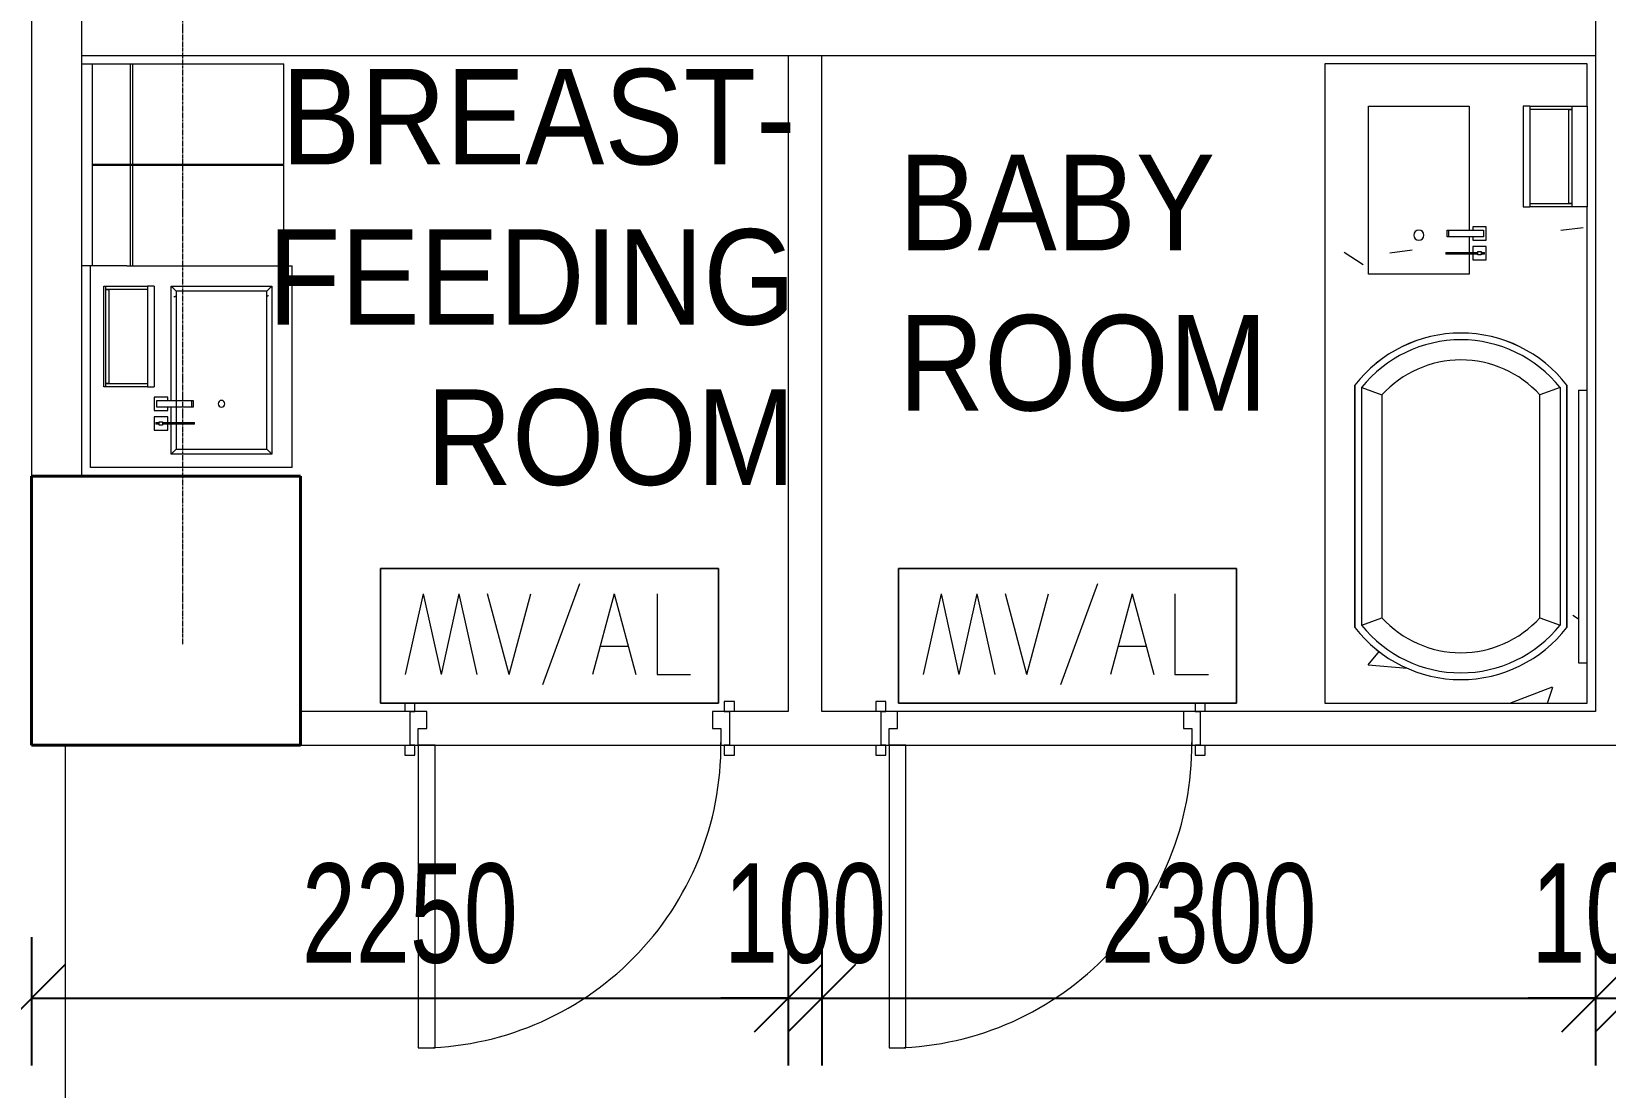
# Model space of a CAD drawing. Header units: millimetres. Extents: x 12827 to 178996, y -27589 to 73652.
# Drawn here: x 63139 to 67819, y 38590 to 41729 of the extents above; entities that cross this region are included whole.
import ezdxf

# ---------------------------------------------------------------- set-up
doc = ezdxf.new("R2010")
doc.units = ezdxf.units.MM
doc.linetypes.add('Grid Line__1_200_', pattern=[10.5, 6, -1.5, 1.5, -1.5])
for name, color, linetype, lineweight in [('A-ANNO-DIMS', 211, 'Continuous', 5), ('A-DETL-GENF', 92, 'Continuous', 20), ('A-DETL-THIN', 151, 'Continuous', 9), ('A-DOOR', 31, 'Continuous', 20), ('A-DOOR-FRAM', 31, 'Continuous', 30), ('A-FLOR', 192, 'Continuous', 9), ('A-GENM', 13, 'Continuous', 20), ('A-WALL', 113, 'Continuous', 20), ('G-ANNO-TEXT', 231, 'Continuous', 5), ('I-FURN', 30, 'Continuous', 20), ('P-SANR-FIXT', 6, 'Continuous', 9), ('S-COLS', 52, 'Continuous', 20), ('S-GRID', 1, 'Continuous', 5)]:
    doc.layers.add(name, color=color, linetype=linetype, lineweight=lineweight)
doc.styles.add('Arial_2', font='arial.ttf', dxfattribs={"width": 0.7, "height": 295.05988})
doc.styles.add('Swis721 BT_1', font='swiss.ttf', dxfattribs={"width": 0.89, "height": 283.821263})
doc.dimstyles.new('Linear_-_1_5mm_Arial', dxfattribs={"dimscale": 304.8, "dimtxt": 300, "dimasz": 0.656168, "dimexe": 0.656168, "dimexo": 0.0625, "dimgap": 0.328084, "dimtad": 1, "dimdec": 0, "dimzin": 0, "dimdsep": 46, "dimtxsty": 'Arial_2', "dimblk1": 'OBLIQUE', "dimblk2": 'OBLIQUE', "dimsah": 1, "dimcen": 0.09, "dimadec": 0, "dimazin": 0, "dimtfac": 1, "dimtdec": 4, "dimtix": 1, "dimtmove": 0, "dimatfit": 3, "dimfxl": 0.656168, "dimfxlon": 1, "dimtvp": 1, "dimtolj": 1, "dimtzin": 0, "dimarcsym": 2})
pattern_1 = [(140, (41657.5, -66984.3), (127.512, 1457.472), [152.4, -1676.4]), (85, (41657.5, -66984.3), (-1528.454, -281.942), [121.92, -1341.12]), (190.451, (41668.1, -66862.8), (-1400.933, 1175.54), [129.52, -1424.72]), (136.184, (41251, -66984.3), (336.34, 2168.632), [228.6, -2514.6]), (186.636, (41279.1, -66803.6), (-1979.42, 1899.22), [194.28, -2137.08]), (81.184, (41251, -66984.3), (-1979.4, 1899.24), [182.88, -2011.68]), (111, (41352.7, -66781.1), (818.121, 1212.915), [152.4, -1676.4]), (56, (41352.7, -66781.1), (-1473.504, 494.417), [121.92, -1341.12]), (161.451, (41420.9, -66680), (-655.37, 1707.337), [129.52, -1424.72]), (127.5, (41657.5, -66984.3), (-676.4402, 24.7094), [67.056, -1257.808, 67.056, -2640.584]), (127.5, (41657.5, -66984.3), (-676.4402, 24.7094), [-1391.92, -1294.384, 67.056, -1279.144]), (97.5, (41657.5, -66984.3), (-801.444, 534.558), [67.056, -709.168, 67.056, -1740.408]), (97.5, (41657.5, -66984.3), (-801.444, 534.558), [-843.28, -1227.328, 67.056, -446.024]), (57.5, (41657.5, -67437.43), (45.8312, 1084.7275), [67.056, -440.944, 67.056, -3621.024]), (57.5, (41657.5, -67437.43), (45.8312, 1084.7275), [-575.056, -1517.904, 67.056, -2036.064]), (47.5, (41657.5, -67640.6), (-203.414, 1185.035), [67.056, -593.344, 67.056, -985.52, -1493.52]), (47.5, (41657.5, -67640.6), (-203.414, 1185.035), [-1712.976, 67.056, -1426.464])]
pattern_2 = [(320, (-40722.5, 63314.3), (-127.512, -1457.472), [152.4, -1676.4]), (265, (-40722.5, 63314.3), (1528.454, 281.942), [121.92, -1341.12]), (10.451, (-40733.1, 63192.8), (1400.933, -1175.54), [129.52, -1424.72]), (316.184, (-40316, 63314.3), (-336.34, -2168.632), [228.6, -2514.6]), (6.636, (-40344.1, 63133.6), (1979.42, -1899.22), [194.28, -2137.08]), (261.184, (-40316, 63314.3), (1979.4, -1899.24), [182.88, -2011.68]), (291, (-40417.7, 63111.1), (-818.121, -1212.915), [152.4, -1676.4]), (236, (-40417.7, 63111.1), (1473.504, -494.417), [121.92, -1341.12]), (341.451, (-40485.9, 63010), (655.37, -1707.337), [129.52, -1424.72]), (307.5, (-40722.5, 63314.3), (676.4402, -24.7094), [67.056, -1257.808, 67.056, -2640.584]), (307.5, (-40722.5, 63314.3), (676.4402, -24.7094), [-1391.92, -1294.384, 67.056, -1279.144]), (277.5, (-40722.5, 63314.3), (801.444, -534.558), [67.056, -709.168, 67.056, -1740.408]), (277.5, (-40722.5, 63314.3), (801.444, -534.558), [-843.28, -1227.328, 67.056, -446.024]), (237.5, (-40722.5, 63767.43), (-45.8312, -1084.7275), [67.056, -440.944, 67.056, -3621.024]), (237.5, (-40722.5, 63767.43), (-45.8312, -1084.7275), [-575.056, -1517.904, 67.056, -2036.064]), (227.5, (-40722.5, 63970.6), (203.414, -1185.035), [67.056, -593.344, 67.056, -2479.04]), (227.5, (-40722.5, 63970.6), (203.414, -1185.035), [-727.456, -985.52, 67.056, -1426.464])]

# ---------------------------------------------------------------- blocks, each defined once
blk = doc.blocks.new('DLN-Single Door__X01_ - _M02_ 900 x 2450 _WH_-16935539-Copy of 1_F')
at = {"layer": 'A-DOOR', "lineweight": 15}
for p, q in [((-460, 80), (-490, 80)), ((-490, 80), (-490, 50)), ((-475, 50), (-460, 50)), ((-460, 50), (-460, 80)), ((460, 75), (460, 50)), ((460, 50), (473.7, 50)), ((490, 50), (490, 75)), ((-490, -50), (-490, -80)), ((-490, -80), (-460, -80)), ((-460, -50), (-475, -50)), ((-460, -80), (-460, -50)), ((-400, -50), (-450, -50)), ((-450, -50), (-450, -950)), ((-400, -950), (-400, -50)), ((473.7, -50), (460, -50)), ((460, -50), (460, -80)), ((460, -80), (490, -80)), ((490, -80), (490, -50)), ((-450, -950), (-400, -950))]:
    blk.add_line(p, q, dxfattribs=at)
blk.add_arc((-450, -50), 900, 270, 0.5, dxfattribs=at)
at = {"layer": 'A-DOOR-FRAM', "lineweight": 15}
for p, q in [((-425, 50), (-475, 50)), ((-425, 0), (-425, 50)), ((425, 50), (425, 0)), ((475, 50), (425, 50)), ((-450, -50), (-450, 0)), ((-450, 0), (-425, 0)), ((425, 0), (450, 0)), ((450, 0), (450, -50)), ((-475, -50), (-450, -50)), ((450, -50), (475, -50))]:
    blk.add_line(p, q, dxfattribs=at)
blk = doc.blocks.new('DLN-Single Door__X01_ - _M02_ 900 x 2450 _WH_-V39-Copy of 1_F')
at = {"layer": 'A-DOOR', "lineweight": 15}
for p, q in [((-490, 75), (-490, 50)), ((-475, 50), (-460, 50)), ((-460, 50), (-460, 75)), ((490, 80), (460, 80)), ((460, 80), (460, 50)), ((460, 50), (475, 50)), ((490, 50), (490, 80)), ((-490, -50), (-490, -80)), ((-490, -80), (-460, -80)), ((-460, -50), (-475, -50)), ((-460, -80), (-460, -50)), ((-400, -50), (-450, -50)), ((-450, -50), (-450, -950)), ((-400, -950), (-400, -50)), ((475, -50), (460, -50)), ((460, -50), (460, -80)), ((460, -80), (490, -80)), ((490, -80), (490, -50)), ((-450, -950), (-400, -950))]:
    blk.add_line(p, q, dxfattribs=at)
blk.add_arc((-450, -50), 900, 270, 0.5, dxfattribs=at)
at = {"layer": 'A-DOOR-FRAM', "lineweight": 15}
for p, q in [((-425, 50), (-475, 50)), ((-425, 0), (-425, 50)), ((425, 50), (425, 0)), ((475, 50), (425, 50)), ((-450, -50), (-450, 0)), ((-450, 0), (-425, 0)), ((425, 0), (450, 0)), ((450, 0), (450, -50)), ((-475, -50), (-450, -50)), ((450, -50), (475, -50))]:
    blk.add_line(p, q, dxfattribs=at)
blk = doc.blocks.new('DLN_Sofa-3 - DLN_Sofa-3-3354486-Copy of 1_F')
at = {"layer": 'I-FURN', "lineweight": 9}
for p, q in [((0, -30), (0, 0)), ((600, 0), (600, -30)), ((0, -72.1), (0, -30)), ((299, -30), (0, -30)), ((600, -30), (0, -30)), ((299, -30), (299, -72.1)), ((301, -72.1), (301, -30)), ((600, -30), (301, -30)), ((600, -30), (600, -72.1)), ((0, -122.1), (0, -72.1)), ((299, -72.1), (299, -122.1)), ((301, -122.1), (301, -72.1)), ((600, -72.1), (600, -122.1)), ((0, -133.7), (0, -122.1)), ((299, -122.1), (299, -143.5)), ((301, -143.5), (301, -122.1)), ((600, -122.1), (600, -143.5)), ((299, -143.5), (0, -143.5)), ((299, -150), (0, -150)), ((299, -150), (0, -150)), ((299, -143.5), (299, -150)), ((299, -150), (299, -180)), ((299, -180), (299, -570)), ((301, -150), (301, -143.5)), ((600, -143.5), (301, -143.5)), ((600, -150), (301, -150)), ((301, -180), (301, -150)), ((600, -150), (301, -150)), ((301, -570), (301, -180)), ((600, -143.5), (600, -150)), ((600, -150), (600, -180)), ((600, -180), (600, -570)), ((0, -600), (299, -600)), ((299, -570), (299, -600)), ((301, -600), (301, -570)), ((301, -600), (600, -600)), ((600, -570), (600, -600))]:
    blk.add_line(p, q, dxfattribs=at)
blk = doc.blocks.new('DLN_Baby Room Counter Top_All - DLN_Baby Room Counter Top_All-16296429-Copy of 1_F')
at = {"layer": 'A-GENM', "lineweight": 9}
h = blk.add_hatch(dxfattribs=at)
h.set_pattern_fill('FP_18', color=255, style=0, pattern_type=2)
h.set_pattern_definition(pattern_1)
h.paths.add_polyline_path([(1925, 0), (1925, 780), (1805, 780), (1805, 755), (995, 755), (995, 780), (450, 780), (450, 590), (150, 590), (150, 780), (25, 780), (25, 0), (1799.1, 0)], flags=0)
h.paths.add_polyline_path([(1853.6, 438), (1853.6, 372), (1842.7, 306.9), (1821.1, 244.4), (1789.5, 186.5), (1748.8, 134.5), (1700, 90), (980, 90), (931.2, 134.5), (890.5, 186.5), (858.9, 244.4), (837.3, 306.9), (826.4, 372), (826.4, 438), (837.3, 503.1), (858.9, 565.6), (890.5, 623.5), (931.2, 675.5), (980, 720), (1700, 720), (1748.8, 675.5), (1789.5, 623.5), (1821.1, 565.6), (1842.7, 503.1), (1848.3, 469.8)], flags=0)
h.paths.add_polyline_path([(650, 430), (650, 130), (150, 130), (150, 430), (518.9, 430), (518.9, 440), (508.9, 440), (508.9, 480), (548.9, 480), (548.9, 440), (538.9, 440), (538.9, 430), (585.2, 430), (585.2, 440), (567.7, 440), (567.7, 480), (607.7, 480), (607.7, 440), (590.2, 440), (590.2, 430), (647, 430)], flags=0)
h = blk.add_hatch(dxfattribs=at)
h.set_pattern_fill('FP_18', color=255, style=0, pattern_type=2)
h.set_pattern_definition(pattern_1)
h.paths.add_polyline_path([(650, 372), (650, 430), (590.2, 430), (588, 360), (585.2, 360), (585.2, 430), (538.9, 430), (538.9, 364), (518.9, 364), (518.9, 430), (150, 430), (150, 130), (650, 130), (650, 306.9)], flags=0)
h.paths.add_polyline_path([(548.9, 280), (546.9, 272.5), (541.4, 267), (533.9, 265), (526.4, 267), (520.9, 272.5), (518.9, 280), (520.9, 287.5), (526.4, 293), (533.9, 295), (541.4, 293), (546.9, 287.5), (548.4, 283.9)], flags=0)
for p, q in [((150, 780), (25, 780)), ((25, 780), (25, 0)), ((150, 735), (150, 780)), ((150, 780), (450, 780)), ((450, 780), (450, 735)), ((995, 780), (450, 780)), ((1805, 780), (995, 780)), ((995, 755), (995, 780)), ((995, 755), (1805, 755)), ((1805, 755), (1805, 780)), ((1925, 780), (1805, 780)), ((1925, 0), (1925, 780)), ((150, 610), (150, 735)), ((150, 735), (160, 735)), ((160, 735), (160, 610)), ((160, 725), (160, 735)), ((160, 735), (440, 735)), ((160, 725), (440, 725)), ((440, 610), (440, 735)), ((440, 735), (450, 735)), ((440, 735), (440, 725)), ((450, 735), (450, 610)), ((980, 720), (1700, 720)), ((150, 610), (150, 590)), ((150, 610), (450, 610)), ((150, 610), (160, 610)), ((440, 610), (450, 610)), ((450, 590), (450, 610)), ((150, 590), (450, 590)), ((508.9, 480), (508.9, 440)), ((548.9, 480), (508.9, 480)), ((518.9, 369.1), (518.9, 472.5)), ((518.9, 472.5), (538.9, 472.5)), ((538.9, 472.5), (538.9, 369.1)), ((548.9, 440), (548.9, 480)), ((567.7, 480), (567.7, 440)), ((607.7, 480), (567.7, 480)), ((585.2, 465), (585.2, 475)), ((590.2, 475), (585.2, 475)), ((590.2, 475), (590.2, 465)), ((607.7, 440), (607.7, 480)), ((150, 130), (150, 430)), ((150, 430), (518.9, 430)), ((508.9, 440), (518.9, 440)), ((538.9, 440), (548.9, 440)), ((538.9, 430), (585.2, 430)), ((567.7, 440), (585.2, 440)), ((582.7, 455), (582.7, 465)), ((582.7, 465), (592.7, 465)), ((592.7, 455), (582.7, 455)), ((585.2, 360), (585.2, 455)), ((590.2, 455), (590.2, 360)), ((590.2, 440), (607.7, 440)), ((590.2, 430), (650, 430)), ((592.7, 465), (592.7, 455)), ((650, 430), (650, 130)), ((518.9, 364), (518.9, 369.1)), ((538.9, 369.1), (518.9, 369.1)), ((538.9, 364), (518.9, 364)), ((538.9, 369.1), (538.9, 364)), ((585.2, 360), (590.2, 360)), ((650, 130), (150, 130)), ((1700, 90), (980, 90)), ((25, 0), (1925, 0))]:
    blk.add_line(p, q, dxfattribs=at)
for centre, radius, start, end in [((1222.6, 405), 397.6, 127.5944, 232.4056), ((1457.4, 405), 397.6, 307.5944, 52.4056), ((533.9, 280), 15, 0, 180), ((533.9, 280), 15, 180, 360)]:
    blk.add_arc(centre, radius, start, end, dxfattribs=at)
blk = doc.blocks.new('DLN_Baby Changing Pad - 550x480x900 _WDH_-2732619-Copy of 1_F')
at = {"layer": 'P-SANR-FIXT'}
for p, q in [((375.7, 115.4), (-344.3, 115.4)), ((-337.4, 95.4), (368.8, 95.4)), ((-337.4, 95.4), (-315.3, 35.4)), ((346.7, 35.4), (368.8, 95.4)), ((346.7, 35.4), (-315.3, 35.4)), ((-337.4, -494.6), (-315.3, -434.6)), ((-315.3, -434.6), (346.7, -434.6)), ((368.8, -494.6), (346.7, -434.6)), ((-344.3, -514.6), (375.7, -514.6)), ((368.8, -494.6), (-337.4, -494.6))]:
    blk.add_line(p, q, dxfattribs=at)
for centre, radius, start, end in [((-101.8, -199.6), 397.6, 127.5944, 232.4056), ((-101.8, -199.6), 377.6, 128.6157, 231.3843), ((133.1, -199.6), 377.6, 308.6157, 51.3843), ((133.1, -199.6), 397.6, 307.5944, 52.4056), ((-101.8, -199.6), 317.6, 132.2655, 227.7345), ((133.1, -199.6), 317.6, 312.2655, 47.7345)]:
    blk.add_arc(centre, radius, start, end, dxfattribs=at)
blk = doc.blocks.new('FP_88-Copy of 1_F')
at = {"layer": 'A-GENM', "color": 255, "lineweight": 9}
for p, q in [((220.1, -525), (220.4, -525.8)), ((220.4, -525.8), (220.6, -526.6)), ((220.6, -526.6), (220.9, -527.4)), ((220.9, -527.4), (221.1, -528.1)), ((221.1, -528.1), (221.4, -528.8)), ((221.4, -528.8), (221.6, -529.4))]:
    blk.add_line(p, q, dxfattribs=at)
blk = doc.blocks.new('FP_89-Copy of 1_F')
at = {"layer": 'A-GENM', "color": 255, "lineweight": 9}
for p, q in [((217.3, -248.7), (217.5, -248.9)), ((217.5, -248.9), (217.8, -249.2)), ((217.8, -249.2), (218, -249.5)), ((218, -249.5), (218.3, -250)), ((218.3, -250), (218.5, -250.5)), ((218.5, -250.5), (218.8, -251.2)), ((218.8, -251.2), (219.1, -251.8)), ((219.1, -251.8), (219.3, -252.6)), ((219.3, -252.6), (219.6, -253.4)), ((219.6, -253.4), (219.8, -254.2)), ((219.8, -254.2), (220.1, -255))]:
    blk.add_line(p, q, dxfattribs=at)
blk = doc.blocks.new('DLN_Counter _ Cabinet - DLN_Counter _ Cabinet-16216200-Copy of 1_F')
at = {"layer": 'A-GENM', "lineweight": 9}
h = blk.add_hatch(dxfattribs=at)
h.set_pattern_fill('FP_19', color=255, style=0, pattern_type=2)
h.set_pattern_definition(pattern_2)
h.paths.add_polyline_path([(-290, -600), (310, -600), (310, 0), (-290, 0), (-290, -354.9)], flags=0)
h.paths.add_polyline_path([(-250, -540), (-250, -240), (-161.2, -240), (-161.2, -230), (-178.7, -230), (-178.7, -190), (-138.7, -190), (-138.7, -230), (-156.2, -230), (-156.2, -240), (-110, -240), (-110, -230), (-120, -230), (-120, -190), (-80, -190), (-80, -230), (-90, -230), (-90, -240), (250, -240), (250, -540), (-96.1, -540)], flags=0)
h.paths.add_polyline_path([(-50, -190), (-50, -40), (250, -40), (250, -190)], flags=0)
h = blk.add_hatch(dxfattribs=at)
h.set_pattern_fill('FP_19', color=255, style=0, pattern_type=2)
h.set_pattern_definition(pattern_2)
h.paths.add_polyline_path([(-235, -525), (235, -525), (235, -255), (-90, -255), (-90, -306), (-110, -306), (-110, -255), (-156.2, -255), (-156.2, -310), (-161.2, -310), (-161.2, -255), (-235, -255), (-235, -354.9)], flags=0)
h.paths.add_polyline_path([(-110, -390), (-107.1, -382.9), (-100, -380), (-92.9, -382.9), (-90, -390), (-92.9, -397.1), (-100, -400), (-107.1, -397.1), (-109.7, -392.6)], flags=0)
for p, q in [((-290, -600), (-290, 0)), ((-290, 0), (310, 0)), ((-50, -45), (-50, -40)), ((-50, -40), (250, -40)), ((-50, -170), (-50, -45)), ((-40, -45), (-50, -45)), ((-40, -45), (-40, -170)), ((-40, -55), (-40, -45)), ((240, -45), (-40, -45)), ((240, -170), (240, -45)), ((250, -45), (240, -45)), ((240, -45), (240, -55)), ((250, -40), (250, -45)), ((250, -45), (250, -170)), ((240, -55), (-40, -55)), ((310, -108.7), (310, -600)), ((-50, -170), (-50, -190)), ((250, -170), (-50, -170)), ((-40, -170), (-50, -170)), ((250, -170), (240, -170)), ((250, -190), (250, -170)), ((-138.7, -190), (-178.7, -190)), ((-178.7, -190), (-178.7, -230)), ((-178.7, -230), (-161.2, -230)), ((-163.7, -215), (-163.7, -205)), ((-163.7, -205), (-153.7, -205)), ((-153.7, -215), (-163.7, -215)), ((-161.2, -205), (-161.2, -195)), ((-156.2, -195), (-161.2, -195)), ((-161.2, -310), (-161.2, -215)), ((-156.2, -195), (-156.2, -205)), ((-156.2, -215), (-156.2, -310)), ((-156.2, -230), (-138.7, -230)), ((-153.7, -205), (-153.7, -215)), ((-138.7, -230), (-138.7, -190)), ((-80, -190), (-120, -190)), ((-120, -190), (-120, -230)), ((-120, -230), (-110, -230)), ((-110, -300.9), (-110, -197.5)), ((-110, -197.5), (-90, -197.5)), ((-90, -197.5), (-90, -300.9)), ((-90, -230), (-80, -230)), ((-80, -230), (-80, -190)), ((250, -190), (-50, -190)), ((-250, -540), (-250, -240)), ((-250, -240), (-161.2, -240)), ((235, -255), (-235, -255)), ((-235, -255), (-235, -525)), ((-156.2, -240), (-110, -240)), ((-90, -240), (250, -240)), ((235, -525), (235, -255)), ((250, -240), (250, -540)), ((-161.2, -310), (-156.2, -310)), ((-110, -306), (-110, -300.9)), ((-90, -300.9), (-110, -300.9)), ((-90, -306), (-110, -306)), ((-90, -300.9), (-90, -306)), ((250, -540), (-250, -540)), ((-235, -525), (235, -525)), ((-290, -600), (310, -600))]:
    blk.add_line(p, q, dxfattribs=at)
for start, end in [(0, 180), (180, 360)]:
    blk.add_arc((-100, -390), 10, start, end, dxfattribs=at)
for points, knots in [([(-250, -240), (-250, -240), (-249.7, -240.3), (-248.9, -241.1), (-248, -242), (-247.1, -242.9), (-246.3, -243.7), (-245.4, -244.6), (-244.2, -245.8), (-242.8, -247.2), (-241.6, -248.4), (-240.4, -249.6), (-238.3, -251.7), (-236.3, -253.7), (-235, -255)], [0, 0, 0, 0, 0.166667, 0.25, 0.333333, 0.416667, 0.458333, 0.5, 0.583333, 0.666667, 0.708333, 0.75, 0.833333, 1, 1, 1, 1]), ([(250, -240), (250, -240), (249.7, -240.3), (248.9, -241.1), (248, -242), (247.1, -242.9), (246.3, -243.7), (245.4, -244.6), (244.2, -245.8), (242.8, -247.2), (241.6, -248.4), (240.4, -249.6), (238.3, -251.7), (236.3, -253.7), (235, -255)], [0, 0, 0, 0, 0.166667, 0.25, 0.333333, 0.416667, 0.458333, 0.5, 0.583333, 0.666667, 0.708333, 0.75, 0.833333, 1, 1, 1, 1]), ([(-235, -525), (-236.3, -526.3), (-238.3, -528.3), (-240.8, -530.8), (-242.2, -532.2), (-243.3, -533.3), (-244.4, -534.4), (-245.4, -535.4), (-246.3, -536.3), (-247.1, -537.1), (-248, -538), (-248.9, -538.9), (-249.7, -539.7), (-250, -540), (-250, -540)], [-1, -1, -1, -1, -0.833333, -0.75, -0.666667, -0.625, -0.583333, -0.5, -0.458333, -0.416667, -0.333333, -0.25, -0.166667, 0, 0, 0, 0]), ([(250, -540), (250, -540), (249.7, -539.7), (248.9, -538.9), (248, -538), (247.1, -537.1), (246.3, -536.3), (245.4, -535.4), (244.2, -534.2), (242.8, -532.8), (241.6, -531.6), (240.4, -530.4), (238.3, -528.3), (236.3, -526.3), (235, -525)], [0, 0, 0, 0, 0.166667, 0.25, 0.333333, 0.416667, 0.458333, 0.5, 0.583333, 0.666667, 0.708333, 0.75, 0.833333, 1, 1, 1, 1])]:
    blk.add_open_spline(points, degree=3, knots=knots, dxfattribs=at)
for name in ['FP_89-Copy of 1_F', 'FP_88-Copy of 1_F']:
    blk.add_blockref(name, (0, 0), dxfattribs=at)
blk = doc.blocks.new('DLN_2D-MV_AL - MV_AL_RED_-1735445-Copy of 1_F')
at = {"layer": 'A-DETL-GENF'}
for p, q in [((502.5, 200), (-502.5, 200)), ((-502.5, 200), (-502.5, -200)), ((-502.5, 200), (502.5, 200)), ((-502.5, -200), (-502.5, 200)), ((502.5, -200), (502.5, 200)), ((502.5, 200), (502.5, -200)), ((89.3, 154.7), (-20.2, -146)), ((-375.6, 125), (-428.8, -115)), ((-375.6, 125), (-322.4, -115)), ((-269.2, 125), (-322.4, -115)), ((-269.2, 125), (-216, -115)), ((-120.1, -115), (-184.4, 125)), ((-120.1, -115), (-55.8, 125)), ((192.7, 125), (128.4, -115)), ((192.7, 125), (257, -115)), ((319.9, 125), (319.9, -115)), ((151.1, -30.3), (234.3, -30.3)), ((319.9, -115), (419.9, -115)), ((-502.5, -200), (502.5, -200)), ((502.5, -200), (-502.5, -200))]:
    blk.add_line(p, q, dxfattribs=at)
blk = doc.blocks.new('_Oblique')
at = {"color": 0, "linetype": 'ByBlock', "lineweight": -2}
blk.add_line((-0.5, -0.5), (0.5, 0.5), dxfattribs=at)
blk = doc.blocks.new('DIMBLOCK48-Copy of 1_F')
at = {"layer": 'A-ANNO-DIMS', "color": 0, "lineweight": -2, "transparency": 16777216}
for p, q in [((63139.3, 39036.5), (63139.3, 38655.6)), ((65389.3, 39036.5), (65389.3, 38655.6)), ((63139.3, 38855.6), (65389.3, 38855.6))]:
    blk.add_line(p, q, dxfattribs=at)
at = {"layer": 'Defpoints', "color": 0, "transparency": 16777216}
for p in [(63139.3, 39055.6), (65389.3, 39055.6), (65389.3, 38855.6)]:
    blk.add_point(p, dxfattribs=at)
at = {"layer": 'A-ANNO-DIMS', "color": 0, "lineweight": -2, "transparency": 16777216, "xscale": 200, "yscale": 200, "zscale": 200, "rotation": 180}
blk.add_blockref('_Oblique', (63139.3, 38855.6), dxfattribs=at)
at = {"layer": 'A-ANNO-DIMS', "color": 0, "lineweight": -2, "transparency": 16777216, "xscale": 200, "yscale": 200, "zscale": 200}
blk.add_blockref('_Oblique', (65389.3, 38855.6), dxfattribs=at)
at = {"layer": 'A-ANNO-DIMS', "color": 0, "transparency": 16777216, "insert": (64264.3, 39106.2), "char_height": 295.06, "width": 753.231, "attachment_point": 5, "style": 'Arial_2'}
blk.add_mtext('\\A1;2250', dxfattribs=at)
blk = doc.blocks.new('DIMBLOCK49-Copy of 1_F')
at = {"layer": 'A-ANNO-DIMS', "color": 0, "lineweight": -2, "transparency": 16777216}
for p, q in [((65389.3, 39036.5), (65389.3, 38655.6)), ((65489.3, 39036.5), (65489.3, 38655.6)), ((65389.3, 38855.6), (65189.3, 38855.6)), ((65389.3, 38855.6), (65489.3, 38855.6)), ((65489.3, 38855.6), (65689.3, 38855.6))]:
    blk.add_line(p, q, dxfattribs=at)
at = {"layer": 'Defpoints', "color": 0, "transparency": 16777216}
for p in [(65389.3, 39055.6), (65489.3, 39055.6), (65489.3, 38855.6)]:
    blk.add_point(p, dxfattribs=at)
at = {"layer": 'A-ANNO-DIMS', "color": 0, "lineweight": -2, "transparency": 16777216, "xscale": 200, "yscale": 200, "zscale": 200}
blk.add_blockref('_Oblique', (65389.3, 38855.6), dxfattribs=at)
at = {"layer": 'A-ANNO-DIMS', "color": 0, "lineweight": -2, "transparency": 16777216, "xscale": 200, "yscale": 200, "zscale": 200, "rotation": 180}
blk.add_blockref('_Oblique', (65489.3, 38855.6), dxfattribs=at)
at = {"layer": 'A-ANNO-DIMS', "color": 0, "transparency": 16777216, "insert": (65439.3, 39106.2), "char_height": 295.06, "width": 564.923, "attachment_point": 5, "style": 'Arial_2'}
blk.add_mtext('\\A1;100', dxfattribs=at)
blk = doc.blocks.new('DIMBLOCK50-Copy of 1_F')
at = {"layer": 'A-ANNO-DIMS', "color": 0, "lineweight": -2, "transparency": 16777216}
for p, q in [((65489.3, 39036.5), (65489.3, 38655.6)), ((67789.3, 39036.5), (67789.3, 38655.6)), ((65489.3, 38855.6), (67789.3, 38855.6))]:
    blk.add_line(p, q, dxfattribs=at)
at = {"layer": 'Defpoints', "color": 0, "transparency": 16777216}
for p in [(65489.3, 39055.6), (67789.3, 39055.6), (67789.3, 38855.6)]:
    blk.add_point(p, dxfattribs=at)
at = {"layer": 'A-ANNO-DIMS', "color": 0, "lineweight": -2, "transparency": 16777216, "xscale": 200, "yscale": 200, "zscale": 200, "rotation": 180}
blk.add_blockref('_Oblique', (65489.3, 38855.6), dxfattribs=at)
at = {"layer": 'A-ANNO-DIMS', "color": 0, "lineweight": -2, "transparency": 16777216, "xscale": 200, "yscale": 200, "zscale": 200}
blk.add_blockref('_Oblique', (67789.3, 38855.6), dxfattribs=at)
at = {"layer": 'A-ANNO-DIMS', "color": 0, "transparency": 16777216, "insert": (66639.3, 39106.3), "char_height": 295.06, "width": 753.231, "attachment_point": 5, "style": 'Arial_2'}
blk.add_mtext('\\A1;2300', dxfattribs=at)
blk = doc.blocks.new('DIMBLOCK51-Copy of 1_F')
at = {"layer": 'A-ANNO-DIMS', "color": 0, "lineweight": -2, "transparency": 16777216}
for p, q in [((67789.3, 39036.5), (67789.3, 38655.6)), ((67889.3, 39036.5), (67889.3, 38655.6)), ((67789.3, 38855.6), (67589.3, 38855.6)), ((67789.3, 38855.6), (67889.3, 38855.6)), ((67889.3, 38855.6), (68089.3, 38855.6))]:
    blk.add_line(p, q, dxfattribs=at)
at = {"layer": 'Defpoints', "color": 0, "transparency": 16777216}
for p in [(67789.3, 39055.6), (67889.3, 39055.6), (67889.3, 38855.6)]:
    blk.add_point(p, dxfattribs=at)
at = {"layer": 'A-ANNO-DIMS', "color": 0, "lineweight": -2, "transparency": 16777216, "xscale": 200, "yscale": 200, "zscale": 200}
blk.add_blockref('_Oblique', (67789.3, 38855.6), dxfattribs=at)
at = {"layer": 'A-ANNO-DIMS', "color": 0, "lineweight": -2, "transparency": 16777216, "xscale": 200, "yscale": 200, "zscale": 200, "rotation": 180}
blk.add_blockref('_Oblique', (67889.3, 38855.6), dxfattribs=at)
at = {"layer": 'A-ANNO-DIMS', "color": 0, "transparency": 16777216, "insert": (67839.3, 39106.2), "char_height": 295.06, "width": 564.923, "attachment_point": 5, "style": 'Arial_2'}
blk.add_mtext('\\A1;100', dxfattribs=at)
blk = doc.blocks.new('DIMBLOCK52-Copy of 1_F')
at = {"layer": 'A-ANNO-DIMS', "color": 0, "lineweight": -2, "transparency": 16777216}
for p, q in [((67889.3, 39036.5), (67889.3, 38655.6)), ((69839.3, 39036.5), (69839.3, 38655.6)), ((67889.3, 38855.6), (69839.3, 38855.6))]:
    blk.add_line(p, q, dxfattribs=at)
at = {"layer": 'Defpoints', "color": 0, "transparency": 16777216}
for p in [(67889.3, 39055.6), (69839.3, 39055.6), (69839.3, 38855.6)]:
    blk.add_point(p, dxfattribs=at)
at = {"layer": 'A-ANNO-DIMS', "color": 0, "lineweight": -2, "transparency": 16777216, "xscale": 200, "yscale": 200, "zscale": 200, "rotation": 180}
blk.add_blockref('_Oblique', (67889.3, 38855.6), dxfattribs=at)
at = {"layer": 'A-ANNO-DIMS', "color": 0, "lineweight": -2, "transparency": 16777216, "xscale": 200, "yscale": 200, "zscale": 200}
blk.add_blockref('_Oblique', (69839.3, 38855.6), dxfattribs=at)
at = {"layer": 'A-ANNO-DIMS', "color": 0, "transparency": 16777216, "insert": (68864.3, 39106.2), "char_height": 295.06, "width": 753.231, "attachment_point": 5, "style": 'Arial_2'}
blk.add_mtext('\\A1;1950', dxfattribs=at)

msp = doc.modelspace()

# ---------------------------------------------------------------- linework, layer by layer
at = {"layer": 'A-DETL-THIN'}
msp.add_line((67034.29296, 39707.48545), (65534.29296, 39707.48545), dxfattribs=at)
at = {"layer": 'A-FLOR'}
for p, q in [((64289.29296, 39607.48546), (65189.29296, 39607.48546)), ((65689.29296, 39607.48546), (66589.29296, 39607.48546))]:
    msp.add_line(p, q, dxfattribs=at)
at = {"layer": 'A-WALL'}
for p, q in [((63289.29296, 40407.48546), (63289.29296, 52007.48546)), ((63139.29296, 45557.48547), (63139.29296, 40407.48546)), ((67789.29296, 41792.48546), (67789.29296, 39707.48546)), ((63289.29296, 41657.48546), (67789.29296, 41657.48546)), ((65389.29296, 41657.48546), (65389.29296, 39707.48546)), ((65489.29296, 39707.48546), (65489.29296, 41657.48546)), ((63139.29296, 40407.48546), (63289.29296, 40407.48546)), ((64264.29296, 39707.48546), (63939.29296, 39707.48546)), ((63939.29296, 39707.48546), (63939.29296, 39607.48546)), ((64264.29296, 39707.48546), (64264.29296, 39607.48546)), ((65389.29296, 39707.48546), (65214.29296, 39707.48546)), ((65214.29296, 39707.48546), (65214.29296, 39607.48546)), ((65664.29296, 39707.48546), (65489.29296, 39707.48546)), ((65664.29296, 39707.48546), (65664.29296, 39607.48546)), ((67789.29296, 39707.48546), (66614.29296, 39707.48546)), ((66614.29296, 39707.48546), (66614.29296, 39607.48546)), ((63239.29296, 39607.48546), (63239.29296, 37257.48546)), ((63939.29296, 39607.48546), (64264.29296, 39607.48546)), ((65214.29296, 39607.48546), (65664.29296, 39607.48546)), ((66614.29296, 39607.48546), (68439.29296, 39607.48546))]:
    msp.add_line(p, q, dxfattribs=at)
at = {"layer": 'S-COLS', "color": 10, "lineweight": 40}
for p, q in [((63939.29296, 40407.48546), (63139.29296, 40407.48546)), ((63139.29296, 40407.48546), (63139.29296, 39607.48546)), ((63939.29296, 40407.48546), (63939.29296, 39607.48546)), ((63139.29296, 39607.48546), (63939.29296, 39607.48546))]:
    msp.add_line(p, q, dxfattribs=at)
at = {"layer": 'S-GRID', "linetype": 'Grid Line__1_200_'}
msp.add_line((63589.29296, 39907.48546), (63589.29296, 44907.48546), dxfattribs=at)

# ---------------------------------------------------------------- block references
at = {"layer": 'A-DETL-GENF'}
for p in [(64679.29296, 39932.48546), (66219.29296, 39932.48546)]:
    msp.add_blockref('DLN_2D-MV_AL - MV_AL_RED_-1735445-Copy of 1_F', p, dxfattribs=at)
at = {"layer": 'A-DOOR', "lineweight": 15}
for name, p in [('DLN-Single Door__X01_ - _M02_ 900 x 2450 _WH_-V39-Copy of 1_F', (64739.29296, 39657.48546)), ('DLN-Single Door__X01_ - _M02_ 900 x 2450 _WH_-16935539-Copy of 1_F', (66139.29296, 39657.48546))]:
    msp.add_blockref(name, p, dxfattribs=at)
at = {"layer": 'A-GENM', "lineweight": 9}
for name, p, rotation in [('DLN_Baby Room Counter Top_All - DLN_Baby Room Counter Top_All-16296429-Copy of 1_F', (66984.29296, 41657.48546), 269.9999999999998), ('DLN_Counter _ Cabinet - DLN_Counter _ Cabinet-16216200-Copy of 1_F', (63314.29296, 40722.48546), 89.9999999999977)]:
    msp.add_blockref(name, p, dxfattribs=dict(at, rotation=rotation))
at = {"layer": 'I-FURN', "lineweight": 9, "rotation": 89.99999999999994}
msp.add_blockref('DLN_Sofa-3 - DLN_Sofa-3-3354486-Copy of 1_F', (63289.29296, 41032.48546), dxfattribs=at)
at = {"layer": 'P-SANR-FIXT', "rotation": 269.9999999999998}
msp.add_blockref('DLN_Baby Changing Pad - 550x480x900 _WDH_-2732619-Copy of 1_F', (67588.84756, 40333.1747), dxfattribs=at)

# ---------------------------------------------------------------- texts
at = {"layer": 'G-ANNO-TEXT', "color": 7, "char_height": 283.821263, "line_spacing_factor": 1.00667, "style": 'Swis721 BT_1'}
for s, insert, width, attachment_point in [('BREAST-\\PFEEDING\\PROOM', (65411.0494, 41617.64535), 1803.6, 3), ('BABY\\PROOM', (65717.00184, 41362.4287), 1274.4, 1)]:
    msp.add_mtext(s, dxfattribs=dict(at, insert=insert, width=width, attachment_point=attachment_point))

# ---------------------------------------------------------------- dimensions: what is measured, and where the dimension line sits
at = {"layer": 'A-ANNO-DIMS'}
for base, p1, p2, override, picture, middle in [((65389.29296, 38855.57128), (63139.29296, 39055.57128), (65389.29296, 39055.57128), {"dimpost": '<>', "dimfxl": 2249.999999}, 'DIMBLOCK48-Copy of 1_F', (64264.29296, 39106.22088)), ((65489.29296, 38855.57128), (65389.29296, 39055.57128), (65489.29296, 39055.57128), {"dimpost": '<>', "dimfxl": 100}, 'DIMBLOCK49-Copy of 1_F', (65439.29296, 39106.22088)), ((67789.29296, 38855.57128), (65489.29296, 39055.57128), (67789.29296, 39055.57128), {"dimpost": '<>', "dimfxl": 2300}, 'DIMBLOCK50-Copy of 1_F', (66639.29296, 39106.32151)), ((67889.29296, 38855.57128), (67789.29296, 39055.57128), (67889.29296, 39055.57128), {"dimpost": '<>', "dimfxl": 100}, 'DIMBLOCK51-Copy of 1_F', (67839.29296, 39106.22088)), ((69839.29296, 38855.57128), (67889.29296, 39055.57128), (69839.29296, 39055.57128), {"dimpost": '<>', "dimfxl": 1950}, 'DIMBLOCK52-Copy of 1_F', (68864.29296, 39106.22088))]:
    dim = msp.add_linear_dim(base=base, p1=p1, p2=p2, dimstyle='Linear_-_1_5mm_Arial', override=override, dxfattribs=at)
    dim.commit()
    dim.dimension.update_dxf_attribs({"geometry": picture, "text_midpoint": middle})

doc.saveas('drawing.dxf')
